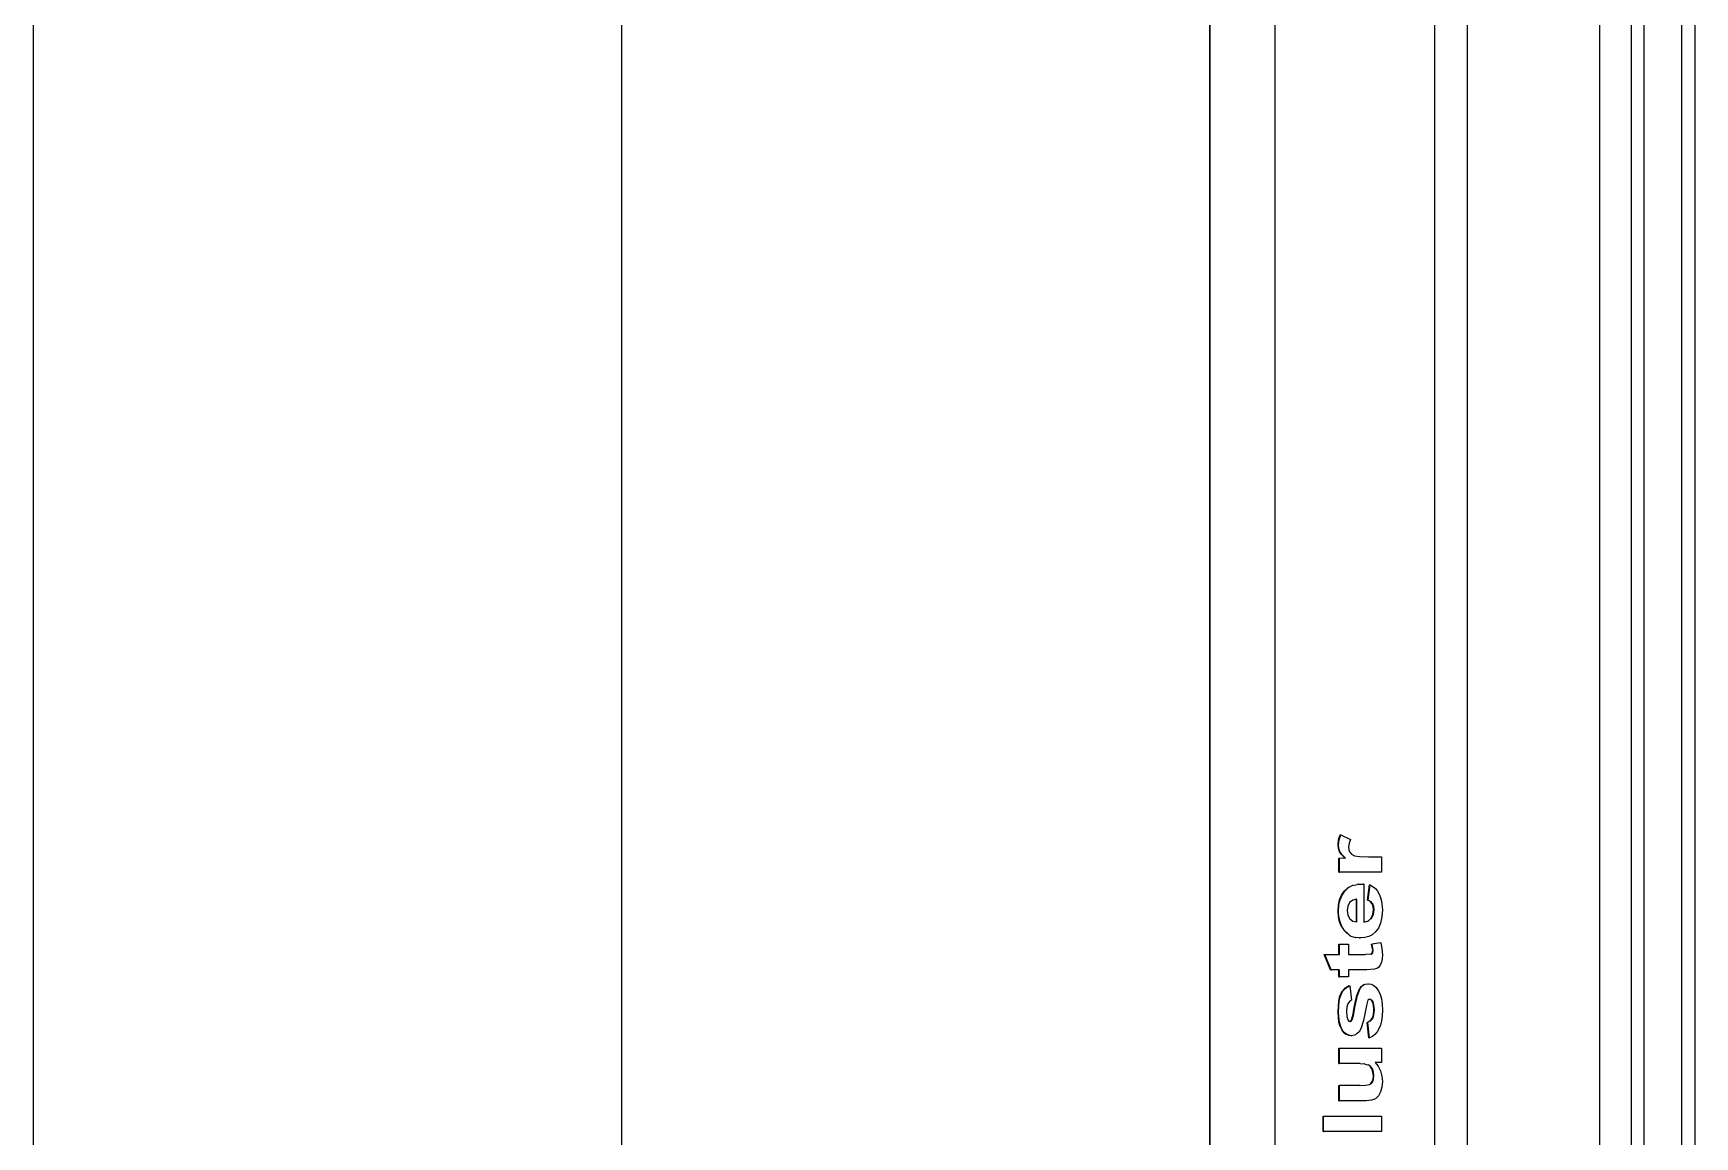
# Model space of a CAD drawing. Header units: inches. Extents: x 16928 to 514628, y -1471 to 241387.
# Drawn here: x 59158.6 to 59313.9, y 43141.1 to 43244.2 of the extents above; entities that cross this region are included whole.
import ezdxf

# ---------------------------------------------------------------- set-up
doc = ezdxf.new("R2010")
doc.units = ezdxf.units.IN
doc.header["$MEASUREMENT"] = 0
doc.layers.add('Edges', color=7, linetype='Continuous')
doc.layers.add('WIN', color=9, linetype='Continuous')

# ---------------------------------------------------------------- blocks, each defined once
blk = doc.blocks.new('1.0HP AIR CONDITION')
at = {"layer": 'Edges'}
for p, q in [((-841.74, 435.23), (-228.15, 435.23)), ((-841.74, 429.14), (-228.15, 429.14)), ((-527.57, 424.65), (-526.14, 424.65)), ((-527.57, 424.65), (-527.57, 424.6)), ((-527.57, 424.6), (-526.14, 424.6)), ((-527.57, 419.19), (-527.57, 424.6)), ((-526.14, 424.65), (-526.14, 424.6)), ((-526.14, 424.6), (-526.14, 419.19)), ((-512.47, 423.94), (-511.04, 424.54)), ((-512.47, 423.88), (-511.04, 424.49)), ((-511.04, 424.54), (-511.04, 424.49)), ((-511.04, 424.49), (-511.04, 423.16)), ((-524.71, 423.16), (-523.28, 423.16)), ((-524.71, 423.16), (-524.71, 423.11)), ((-524.71, 423.11), (-523.28, 423.11)), ((-524.71, 420.63), (-524.71, 423.11)), ((-523.28, 423.16), (-523.28, 423.11)), ((-523.28, 421.31), (-523.28, 423.11)), ((-521.23, 423.16), (-519.8, 423.16)), ((-521.23, 423.16), (-521.23, 423.11)), ((-521.23, 423.11), (-519.8, 423.11)), ((-521.23, 421.45), (-521.23, 423.11)), ((-519.8, 423.16), (-519.8, 423.11)), ((-519.8, 423.11), (-519.8, 419.19)), ((-518.33, 422.7), (-518.49, 422.51)), ((-518.49, 422.46), (-518.32, 422.66)), ((-518.49, 422.51), (-518.49, 422.46)), ((-518.33, 422.7), (-518.24, 422.77)), ((-518.33, 422.7), (-518.32, 422.66)), ((-518.32, 422.66), (-518.07, 422.85)), ((-518.24, 422.77), (-518.07, 422.9)), ((-517.76, 423.05), (-518.07, 422.9)), ((-518.07, 422.85), (-517.76, 423)), ((-518.07, 422.9), (-518.07, 422.85)), ((-517.76, 423.05), (-517.37, 423.16)), ((-517.76, 423), (-517.37, 423.11)), ((-517.76, 423.05), (-517.76, 423)), ((-517.37, 423.16), (-516.9, 423.22)), ((-517.37, 423.11), (-516.9, 423.17)), ((-517.37, 423.16), (-517.37, 423.11)), ((-516.9, 423.22), (-516.36, 423.25)), ((-516.9, 423.22), (-516.9, 423.17)), ((-516.9, 423.17), (-516.36, 423.19)), ((-516.36, 423.25), (-515.39, 423.18)), ((-516.36, 423.19), (-515.39, 423.13)), ((-515.39, 423.18), (-515.02, 423.1)), ((-515.39, 423.13), (-515.02, 423.05)), ((-515.02, 423.1), (-514.71, 422.98)), ((-515.02, 423.1), (-515.02, 423.05)), ((-515.02, 423.05), (-514.71, 422.93)), ((-514.71, 422.98), (-514.71, 422.93)), ((-514.71, 422.98), (-514.46, 422.84)), ((-514.71, 422.93), (-514.46, 422.79)), ((-514.46, 422.84), (-514.46, 422.79)), ((-514.31, 422.71), (-514.46, 422.84)), ((-514.46, 422.79), (-514.26, 422.61)), ((-514.31, 422.71), (-514.26, 422.66)), ((-514.26, 422.66), (-514.26, 422.61)), ((-513.97, 422.21), (-514.26, 422.66)), ((-514.26, 422.61), (-513.97, 422.21)), ((-513.13, 423.16), (-512.47, 423.16)), ((-513.13, 423.16), (-513.13, 423.11)), ((-513.13, 423.11), (-512.47, 423.11)), ((-513.13, 422.28), (-513.13, 423.11)), ((-512.47, 423.94), (-512.47, 423.88)), ((-512.47, 423.16), (-512.47, 423.88)), ((-512.47, 423.16), (-512.47, 423.11)), ((-511.04, 423.16), (-510.06, 423.16)), ((-511.04, 423.16), (-511.04, 423.11)), ((-511.04, 423.11), (-510.06, 423.11)), ((-510.06, 423.16), (-510.06, 423.11)), ((-510.06, 423.11), (-510.06, 422.28)), ((-508.79, 422.69), (-509.09, 422.39)), ((-509.09, 422.34), (-508.79, 422.64)), ((-508.42, 422.93), (-508.79, 422.69)), ((-508.79, 422.64), (-508.41, 422.88)), ((-508.79, 422.69), (-508.79, 422.64)), ((-508.42, 422.93), (-507.99, 423.11)), ((-508.42, 422.93), (-508.41, 422.88)), ((-508.41, 422.88), (-507.99, 423.06)), ((-507.99, 423.11), (-507.53, 423.21)), ((-507.99, 423.06), (-507.53, 423.16)), ((-507.99, 423.11), (-507.99, 423.06)), ((-507.53, 423.21), (-507.01, 423.25)), ((-507.53, 423.21), (-507.53, 423.16)), ((-507.53, 423.16), (-507.01, 423.19)), ((-507.01, 423.25), (-506.44, 423.21)), ((-507.01, 423.25), (-507.01, 423.19)), ((-507.01, 423.19), (-506.44, 423.16)), ((-506.44, 423.21), (-505.94, 423.1)), ((-506.44, 423.21), (-506.44, 423.16)), ((-506.44, 423.16), (-505.94, 423.05)), ((-505.94, 423.1), (-505.94, 423.05)), ((-505.94, 423.1), (-505.49, 422.92)), ((-505.94, 423.05), (-505.49, 422.87)), ((-505.49, 422.92), (-505.49, 422.87)), ((-505.49, 422.92), (-505.11, 422.67)), ((-505.49, 422.87), (-505.11, 422.62)), ((-505.11, 422.67), (-505.11, 422.62)), ((-504.81, 422.34), (-505.11, 422.67)), ((-505.11, 422.62), (-504.81, 422.29)), ((-503.35, 423.16), (-502.02, 423.16)), ((-503.35, 423.16), (-503.35, 423.11)), ((-503.35, 423.11), (-502.02, 423.11)), ((-503.35, 419.19), (-503.35, 423.11)), ((-502.02, 423.16), (-502.02, 423.11)), ((-502.02, 423.11), (-501.99, 422.63)), ((-502.02, 422.55), (-501.7, 422.88)), ((-502.02, 422.6), (-501.99, 422.63)), ((-502.02, 422.6), (-502.02, 422.55)), ((-501.7, 422.93), (-501.99, 422.63)), ((-501.7, 422.93), (-501.41, 423.12)), ((-501.7, 422.88), (-501.41, 423.07)), ((-501.7, 422.93), (-501.7, 422.88)), ((-501.41, 423.12), (-501.12, 423.21)), ((-501.41, 423.07), (-501.12, 423.16)), ((-501.41, 423.12), (-501.41, 423.07)), ((-501.12, 423.21), (-500.79, 423.25)), ((-501.12, 423.21), (-501.12, 423.16)), ((-501.12, 423.16), (-500.79, 423.19)), ((-500.79, 423.25), (-500.31, 423.2)), ((-500.79, 423.25), (-500.79, 423.19)), ((-500.79, 423.19), (-500.31, 423.14)), ((-500.31, 423.2), (-499.85, 423.05)), ((-500.31, 423.2), (-500.31, 423.14)), ((-500.31, 423.14), (-499.85, 423)), ((-499.85, 423), (-500.29, 422.09)), ((-499.85, 423.05), (-499.85, 423)), ((-523.28, 421.2), (-523.28, 421.31)), ((-523.28, 421.2), (-523.26, 420.69)), ((-521.24, 421.18), (-521.26, 420.82)), ((-521.24, 421.18), (-521.23, 421.45)), ((-518.63, 422.03), (-518.62, 422.1)), ((-518.63, 422.03), (-518.63, 421.99)), ((-518.59, 421.72), (-518.63, 421.99)), ((-518.62, 422.1), (-518.61, 422.18)), ((-518.61, 422.18), (-518.59, 422.24)), ((-518.59, 422.29), (-518.49, 422.46)), ((-518.59, 422.29), (-518.59, 422.24)), ((-518.47, 421.49), (-518.59, 421.72)), ((-518.27, 421.28), (-518.47, 421.49)), ((-517.99, 421.11), (-518.27, 421.28)), ((-517.21, 420.87), (-517.99, 421.11)), ((-517.29, 422.15), (-517.3, 422.12)), ((-517.3, 422.12), (-517.28, 422.1)), ((-517.26, 422.24), (-517.29, 422.15)), ((-517.28, 422.1), (-517.29, 422.15)), ((-517.27, 422.07), (-517.28, 422.1)), ((-517.27, 422.07), (-517.27, 422.02)), ((-517.16, 421.99), (-517.27, 422.07)), ((-517.27, 422.02), (-517.16, 421.94)), ((-517.14, 422.33), (-517.26, 422.24)), ((-517.16, 421.99), (-517.16, 421.94)), ((-517.16, 421.99), (-516.73, 421.86)), ((-517.16, 421.94), (-516.73, 421.81)), ((-516.82, 422.42), (-517.14, 422.33)), ((-516.33, 422.45), (-516.82, 422.42)), ((-516.73, 421.86), (-515.83, 421.7)), ((-516.73, 421.81), (-515.83, 421.64)), ((-515.94, 422.42), (-516.33, 422.45)), ((-515.64, 422.33), (-515.94, 422.42)), ((-515.83, 421.7), (-514.86, 421.49)), ((-515.83, 421.64), (-514.86, 421.44)), ((-515.44, 422.18), (-515.64, 422.33)), ((-515.32, 421.98), (-515.44, 422.18)), ((-513.97, 422.16), (-515.32, 421.98)), ((-514.86, 421.49), (-514.24, 421.24)), ((-514.86, 421.44), (-514.23, 421.18)), ((-514.24, 421.24), (-514.23, 421.18)), ((-514.24, 421.24), (-514.18, 421.19)), ((-514.23, 421.18), (-514.04, 421.03)), ((-514.18, 421.19), (-514.12, 421.15)), ((-514.12, 421.15), (-514.03, 421.08)), ((-514.03, 421.08), (-514.04, 421.03)), ((-513.98, 421.01), (-514.04, 421.03)), ((-513.9, 420.9), (-513.98, 421.01)), ((-513.97, 422.21), (-513.97, 422.16)), ((-512.47, 422.28), (-513.13, 422.28)), ((-512.47, 420.57), (-512.47, 422.28)), ((-510.06, 422.28), (-511.04, 422.28)), ((-511.04, 422.28), (-511.04, 420.75)), ((-509.48, 421.26), (-509.49, 421.17)), ((-509.49, 421.12), (-509.49, 421.17)), ((-509.45, 420.73), (-509.49, 421.12)), ((-509.48, 421.26), (-509.44, 421.58)), ((-509.45, 421.6), (-509.44, 421.63)), ((-509.44, 421.58), (-509.45, 421.6)), ((-509.31, 422.04), (-509.44, 421.63)), ((-509.44, 421.63), (-509.44, 421.58)), ((-509.21, 422.21), (-509.31, 422.04)), ((-509.21, 422.21), (-509.09, 422.34)), ((-509.09, 422.39), (-509.09, 422.34)), ((-507.99, 421.53), (-508, 421.48)), ((-508, 421.48), (-505.87, 421.48)), ((-507.93, 421.86), (-507.99, 421.53)), ((-507.99, 421.53), (-505.88, 421.53)), ((-507.7, 422.15), (-507.93, 421.86)), ((-507.35, 422.34), (-507.7, 422.15)), ((-506.93, 422.4), (-507.35, 422.34)), ((-506.52, 422.34), (-506.93, 422.4)), ((-506.19, 422.17), (-506.52, 422.34)), ((-505.95, 421.88), (-506.19, 422.17)), ((-505.88, 421.53), (-505.95, 421.88)), ((-505.87, 421.48), (-505.88, 421.53)), ((-504.81, 422.34), (-504.81, 422.29)), ((-504.75, 422.22), (-504.81, 422.29)), ((-504.75, 422.22), (-504.63, 422)), ((-504.6, 421.93), (-504.63, 422)), ((-504.6, 421.89), (-504.6, 421.93)), ((-504.58, 421.85), (-504.6, 421.89)), ((-504.58, 421.85), (-504.48, 421.46)), ((-504.48, 421.41), (-504.48, 421.46)), ((-504.47, 421.29), (-504.48, 421.41)), ((-504.47, 421.29), (-504.45, 420.9)), ((-501.89, 421.23), (-501.92, 420.4)), ((-501.8, 421.71), (-501.89, 421.23)), ((-501.66, 421.98), (-501.8, 421.71)), ((-501.47, 422.14), (-501.66, 421.98)), ((-501.24, 422.23), (-501.47, 422.14)), ((-500.96, 422.26), (-501.24, 422.23)), ((-500.64, 422.22), (-500.96, 422.26)), ((-500.29, 422.09), (-500.64, 422.22)), ((-524.66, 420.13), (-524.71, 420.63)), ((-524.52, 419.76), (-524.66, 420.13)), ((-524.26, 419.48), (-524.52, 419.76)), ((-523.89, 419.27), (-524.26, 419.48)), ((-523.26, 420.69), (-523.2, 420.35)), ((-523.2, 420.35), (-523.2, 420.29)), ((-523.09, 420.18), (-523.2, 420.29)), ((-523.09, 420.18), (-522.92, 420.05)), ((-523.09, 420.18), (-523.09, 420.13)), ((-523.09, 420.13), (-522.92, 420)), ((-522.92, 420.05), (-522.68, 419.97)), ((-522.92, 420.05), (-522.92, 420)), ((-522.92, 420), (-522.68, 419.92)), ((-522.68, 419.97), (-522.39, 419.94)), ((-522.68, 419.97), (-522.68, 419.92)), ((-522.68, 419.92), (-522.39, 419.89)), ((-522.39, 419.94), (-522.04, 419.98)), ((-522.39, 419.94), (-522.39, 419.89)), ((-522.39, 419.89), (-522.04, 419.93)), ((-522.04, 419.98), (-521.73, 420.09)), ((-522.04, 419.93), (-521.73, 420.03)), ((-522.04, 419.98), (-522.04, 419.93)), ((-521.47, 419.49), (-521.9, 419.28)), ((-521.73, 420.09), (-521.49, 420.25)), ((-521.73, 420.03), (-521.49, 420.2)), ((-521.73, 420.09), (-521.73, 420.03)), ((-521.49, 420.25), (-521.34, 420.4)), ((-521.49, 420.25), (-521.49, 420.2)), ((-521.13, 419.77), (-521.47, 419.49)), ((-521.28, 420.71), (-521.34, 420.45)), ((-521.34, 420.45), (-521.34, 420.4)), ((-521.28, 420.71), (-521.26, 420.79)), ((-521.28, 420.71), (-521.26, 420.77)), ((-521.26, 420.79), (-521.26, 420.82)), ((-521.26, 420.77), (-521.26, 420.79)), ((-521.13, 419.19), (-521.13, 419.77)), ((-518.83, 420.36), (-517.39, 420.52)), ((-518.83, 420.31), (-517.39, 420.46)), ((-518.83, 420.36), (-518.83, 420.31)), ((-518.7, 420.04), (-518.83, 420.31)), ((-518.52, 419.81), (-518.7, 420.04)), ((-518.28, 419.6), (-518.52, 419.81)), ((-517.98, 419.42), (-518.28, 419.6)), ((-517.63, 419.28), (-517.98, 419.42)), ((-517.39, 420.52), (-517.39, 420.46)), ((-517.25, 420.25), (-517.39, 420.46)), ((-517.25, 420.25), (-517.02, 420.06)), ((-517.25, 420.25), (-517.25, 420.2)), ((-517.25, 420.2), (-517.02, 420.01)), ((-515.8, 420.6), (-517.21, 420.87)), ((-517.02, 420.06), (-516.69, 419.94)), ((-517.02, 420.06), (-517.02, 420.01)), ((-517.02, 420.01), (-516.69, 419.89)), ((-516.69, 419.94), (-516.24, 419.9)), ((-516.69, 419.94), (-516.69, 419.89)), ((-516.69, 419.89), (-516.24, 419.85)), ((-516.24, 419.9), (-515.75, 419.94)), ((-516.24, 419.9), (-516.24, 419.85)), ((-516.24, 419.85), (-515.75, 419.89)), ((-515.32, 420.47), (-515.8, 420.6)), ((-515.75, 419.94), (-515.41, 420.05)), ((-515.75, 419.89), (-515.41, 420)), ((-515.75, 419.94), (-515.75, 419.89)), ((-515.41, 420.05), (-515.27, 420.17)), ((-515.41, 420), (-515.27, 420.12)), ((-515.41, 420.05), (-515.41, 420)), ((-515.24, 420.38), (-515.32, 420.47)), ((-515.27, 420.17), (-515.22, 420.27)), ((-515.27, 420.17), (-515.27, 420.12)), ((-515.22, 420.27), (-515.24, 420.38)), ((-514.41, 419.49), (-514.75, 419.32)), ((-514.13, 419.69), (-514.41, 419.49)), ((-513.94, 419.91), (-514.13, 419.69)), ((-513.82, 420.15), (-513.94, 419.91)), ((-513.87, 420.84), (-513.9, 420.9)), ((-513.9, 420.9), (-513.9, 420.85)), ((-513.9, 420.85), (-513.87, 420.84)), ((-513.87, 420.84), (-513.81, 420.7)), ((-513.79, 420.41), (-513.82, 420.15)), ((-513.81, 420.7), (-513.79, 420.47)), ((-513.79, 420.47), (-513.79, 420.41)), ((-512.42, 419.84), (-512.47, 420.57)), ((-512.35, 419.61), (-512.42, 419.84)), ((-512.22, 419.44), (-512.35, 419.61)), ((-512.04, 419.3), (-512.22, 419.44)), ((-511.04, 420.73), (-511.04, 420.75)), ((-511.04, 420.75), (-511.04, 420.7)), ((-511.04, 420.73), (-511.04, 420.7)), ((-511.04, 420.7), (-511.03, 420.68)), ((-511.01, 420.19), (-511.03, 420.68)), ((-510.88, 420.06), (-511.01, 420.19)), ((-511.01, 420.19), (-511.01, 420.14)), ((-511.01, 420.14), (-510.88, 420.01)), ((-510.88, 420.06), (-510.64, 420.01)), ((-510.88, 420.06), (-510.88, 420.01)), ((-510.88, 420.01), (-510.64, 419.96)), ((-510.64, 420.01), (-510.07, 420.11)), ((-510.64, 419.96), (-510.07, 420.06)), ((-510.64, 420.01), (-510.64, 419.96)), ((-510.07, 420.11), (-510.07, 420.06)), ((-509.94, 419.31), (-510.07, 420.06)), ((-509.35, 420.37), (-509.45, 420.73)), ((-509.19, 420.05), (-509.35, 420.37)), ((-508.95, 419.77), (-509.19, 420.05)), ((-508.57, 419.48), (-508.95, 419.77)), ((-508.1, 419.27), (-508.57, 419.48)), ((-504.45, 420.85), (-508.01, 420.85)), ((-508.01, 420.85), (-507.93, 420.49)), ((-507.93, 420.49), (-507.93, 420.44)), ((-507.68, 420.18), (-507.93, 420.44)), ((-507.68, 420.18), (-507.31, 419.99)), ((-507.68, 420.18), (-507.68, 420.13)), ((-507.68, 420.13), (-507.31, 419.94)), ((-507.31, 419.99), (-506.86, 419.93)), ((-507.31, 419.99), (-507.31, 419.94)), ((-507.31, 419.94), (-506.86, 419.87)), ((-506.86, 419.93), (-506.55, 419.96)), ((-506.86, 419.93), (-506.86, 419.87)), ((-506.86, 419.87), (-506.55, 419.91)), ((-506.55, 419.96), (-506.29, 420.06)), ((-506.55, 419.91), (-506.29, 420.01)), ((-506.55, 419.96), (-506.55, 419.91)), ((-506.29, 420.06), (-506.09, 420.23)), ((-506.29, 420.01), (-506.09, 420.18)), ((-506.29, 420.06), (-506.29, 420.01)), ((-506.09, 420.23), (-505.95, 420.44)), ((-506.09, 420.23), (-506.09, 420.18)), ((-505.95, 420.49), (-504.52, 420.31)), ((-505.95, 420.49), (-505.95, 420.44)), ((-505.95, 420.44), (-504.52, 420.26)), ((-505.39, 419.4), (-505.7, 419.27)), ((-505.11, 419.56), (-505.39, 419.4)), ((-504.88, 419.76), (-505.11, 419.56)), ((-504.52, 420.26), (-504.88, 419.76)), ((-504.52, 420.31), (-504.52, 420.26)), ((-504.45, 420.85), (-504.45, 420.9)), ((-501.92, 420.4), (-501.92, 419.19)), ((-526.14, 419.19), (-527.57, 419.19)), ((-523.43, 419.14), (-523.89, 419.27)), ((-522.92, 419.1), (-523.43, 419.14)), ((-522.4, 419.15), (-522.92, 419.1)), ((-521.9, 419.28), (-522.4, 419.15)), ((-519.8, 419.19), (-521.13, 419.19)), ((-517.23, 419.18), (-517.63, 419.28)), ((-516.76, 419.12), (-517.23, 419.18)), ((-516.24, 419.1), (-516.76, 419.12)), ((-515.67, 419.12), (-516.24, 419.1)), ((-515.17, 419.2), (-515.67, 419.12)), ((-514.75, 419.32), (-515.17, 419.2)), ((-511.77, 419.19), (-512.04, 419.3)), ((-511.44, 419.12), (-511.77, 419.19)), ((-511.07, 419.1), (-511.44, 419.12)), ((-510.48, 419.14), (-511.07, 419.1)), ((-509.94, 419.25), (-510.48, 419.14)), ((-509.94, 419.31), (-509.94, 419.25)), ((-507.53, 419.14), (-508.1, 419.27)), ((-506.87, 419.1), (-507.53, 419.14)), ((-506.06, 419.17), (-506.87, 419.1)), ((-505.7, 419.27), (-506.06, 419.17)), ((-501.92, 419.19), (-503.35, 419.19)), ((-841.74, 414.2), (-228.15, 414.2)), ((-228.15, 411.18), (-841.74, 411.18)), ((-228.15, 398.82), (-841.74, 398.82)), ((-228.15, 395.86), (-841.74, 395.86)), ((-228.15, 394.66), (-841.74, 394.66)), ((-228.15, 391.14), (-841.74, 391.14)), ((-228.15, 389.9), (-841.74, 389.9))]:
    blk.add_line(p, q, dxfattribs=at)

msp = doc.modelspace()

# ---------------------------------------------------------------- linework, layer by layer
at = {"layer": 'WIN'}
for p, q in [((59158.56, 43609.18), (59158.56, 42659.18)), ((59213.56, 43609.18), (59213.56, 42659.18)), ((59268.56, 43609.18), (59268.56, 42659.18))]:
    msp.add_line(p, q, dxfattribs=at)

# ---------------------------------------------------------------- block references
at = {"rotation": 90}
msp.add_blockref('1.0HP AIR CONDITION', (59703.79, 43669.13), dxfattribs=at)

doc.saveas('drawing.dxf')
